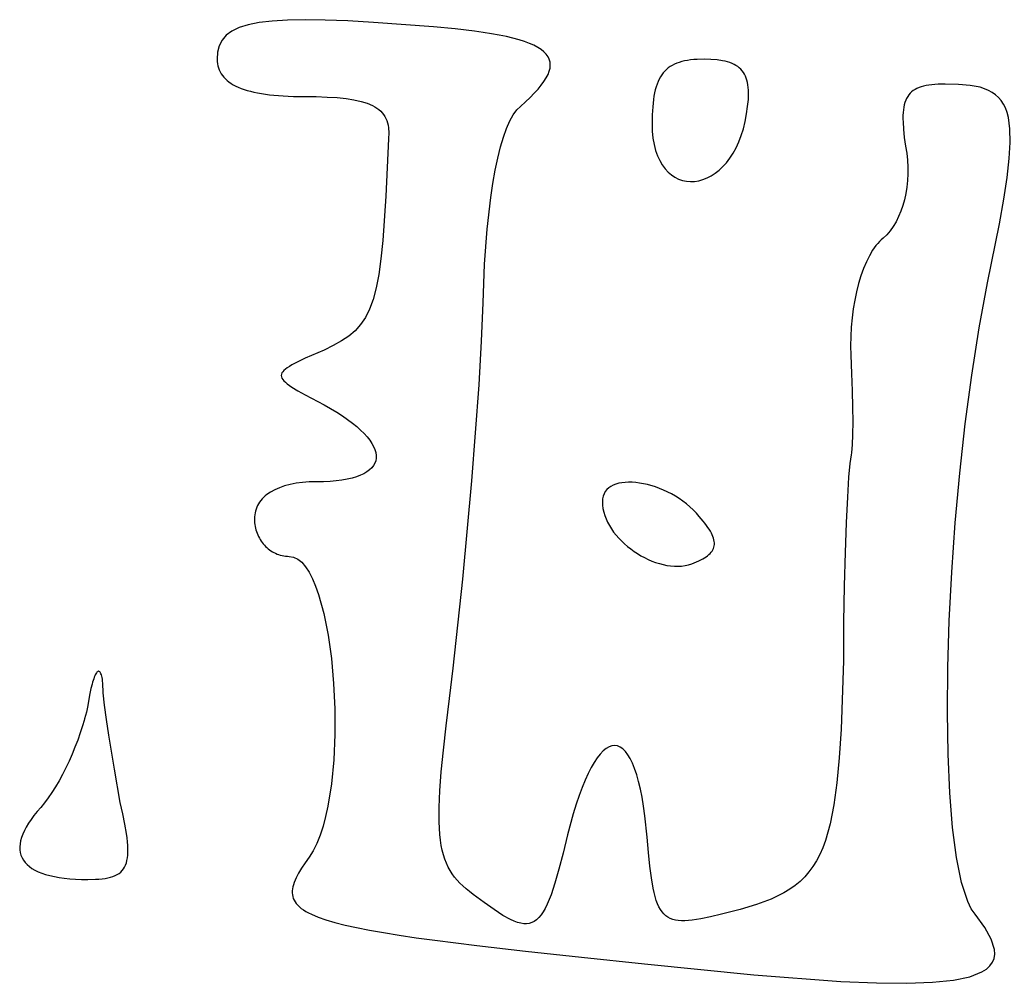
# Model space of a CAD drawing. Extents: x 0.98 to 7.44, y -5.29 to -1.05.
# Drawn here: x 6.7439 to 6.7992, y -2.1819 to -2.1281 of the extents above; entities that cross this region are included whole.
import ezdxf

# ---------------------------------------------------------------- set-up
doc = ezdxf.new("R2010")
doc.units = 0
doc.header["$MEASUREMENT"] = 0
doc.layers.add('BLACK', color=7, linetype='CONTINUOUS')

msp = doc.modelspace()

# ---------------------------------------------------------------- linework, layer by layer
at = {"layer": 'BLACK', "linetype": 'CONTINUOUS'}
for p, q in [((6.75662, -2.128347), (6.756113, -2.128506)), ((6.757234, -2.128225), (6.75662, -2.128347)), ((6.757963, -2.128139), (6.757234, -2.128225)), ((6.758817, -2.128087), (6.757963, -2.128139)), ((6.759801, -2.12807), (6.758817, -2.128087)), ((6.760925, -2.128086), (6.759801, -2.12807)), ((6.762196, -2.128135), (6.760925, -2.128086)), ((6.763623, -2.128215), (6.762196, -2.128135)), ((6.766973, -2.128468), (6.763623, -2.128215)), ((6.755706, -2.128702), (6.755391, -2.128937)), ((6.756113, -2.128506), (6.755706, -2.128702)), ((6.768185, -2.128579), (6.766973, -2.128468)), ((6.769267, -2.128705), (6.768185, -2.128579)), ((6.769761, -2.128773), (6.769267, -2.128705)), ((6.770223, -2.128846), (6.769761, -2.128773)), ((6.770654, -2.128924), (6.770223, -2.128846)), ((6.771053, -2.129006), (6.770654, -2.128924)), ((6.75516, -2.12921), (6.755005, -2.129524)), ((6.755391, -2.128937), (6.75516, -2.12921)), ((6.771422, -2.129093), (6.771053, -2.129006)), ((6.77176, -2.129185), (6.771422, -2.129093)), ((6.772067, -2.129283), (6.77176, -2.129185)), ((6.772344, -2.129386), (6.772067, -2.129283)), ((6.772591, -2.129495), (6.772344, -2.129386)), ((6.754917, -2.129878), (6.75489, -2.130274)), ((6.755005, -2.129524), (6.754917, -2.129878)), ((6.772809, -2.129609), (6.772591, -2.129495)), ((6.772996, -2.12973), (6.772809, -2.129609)), ((6.773154, -2.129857), (6.772996, -2.12973)), ((6.773283, -2.12999), (6.773154, -2.129857)), ((6.773382, -2.130131), (6.773283, -2.12999)), ((6.75489, -2.130274), (6.754895, -2.130402)), ((6.754895, -2.130402), (6.754908, -2.130526)), ((6.754908, -2.130526), (6.754931, -2.130646)), ((6.773453, -2.130278), (6.773382, -2.130131)), ((6.773495, -2.130432), (6.773453, -2.130278)), ((6.773508, -2.130594), (6.773495, -2.130432)), ((6.780451, -2.130552), (6.780328, -2.130614)), ((6.780581, -2.130496), (6.780451, -2.130552)), ((6.780719, -2.130447), (6.780581, -2.130496)), ((6.780865, -2.130405), (6.780719, -2.130447)), ((6.781018, -2.130369), (6.780865, -2.130405)), ((6.781179, -2.130339), (6.781018, -2.130369)), ((6.781349, -2.130315), (6.781179, -2.130339)), ((6.781527, -2.130296), (6.781349, -2.130315)), ((6.781713, -2.130284), (6.781527, -2.130296)), ((6.782112, -2.130274), (6.781713, -2.130284)), ((6.782487, -2.130282), (6.782112, -2.130274)), ((6.782829, -2.130308), (6.782487, -2.130282)), ((6.783139, -2.130353), (6.782829, -2.130308)), ((6.783283, -2.130383), (6.783139, -2.130353)), ((6.783419, -2.130419), (6.783283, -2.130383)), ((6.783547, -2.13046), (6.783419, -2.130419)), ((6.783667, -2.130507), (6.783547, -2.13046)), ((6.78378, -2.130559), (6.783667, -2.130507)), ((6.783885, -2.130618), (6.78378, -2.130559)), ((6.754931, -2.130646), (6.754962, -2.130762)), ((6.754962, -2.130762), (6.755003, -2.130874)), ((6.755003, -2.130874), (6.755053, -2.130982)), ((6.755053, -2.130982), (6.755112, -2.131085)), ((6.755112, -2.131085), (6.755181, -2.131185)), ((6.773281, -2.131317), (6.77338, -2.131124)), ((6.77338, -2.131124), (6.77345, -2.130939)), ((6.77345, -2.130939), (6.773493, -2.130763)), ((6.773493, -2.130763), (6.773508, -2.130594)), ((6.779821, -2.131037), (6.779739, -2.131146)), ((6.779908, -2.130937), (6.779821, -2.131037)), ((6.780003, -2.130845), (6.779908, -2.130937)), ((6.780104, -2.130761), (6.780003, -2.130845)), ((6.780213, -2.130684), (6.780104, -2.130761)), ((6.780328, -2.130614), (6.780213, -2.130684)), ((6.783982, -2.130683), (6.783885, -2.130618)), ((6.784072, -2.130754), (6.783982, -2.130683)), ((6.784155, -2.130831), (6.784072, -2.130754)), ((6.78423, -2.130916), (6.784155, -2.130831)), ((6.784298, -2.131007), (6.78423, -2.130916)), ((6.784359, -2.131106), (6.784298, -2.131007)), ((6.784412, -2.131211), (6.784359, -2.131106)), ((6.755181, -2.131185), (6.755259, -2.131281)), ((6.755259, -2.131281), (6.755346, -2.131372)), ((6.755346, -2.131372), (6.755443, -2.13146)), ((6.755443, -2.13146), (6.755549, -2.131543)), ((6.755549, -2.131543), (6.755665, -2.131622)), ((6.755665, -2.131622), (6.755791, -2.131698)), ((6.773002, -2.131728), (6.773155, -2.131518)), ((6.773155, -2.131518), (6.773281, -2.131317)), ((6.779476, -2.131664), (6.779424, -2.131816)), ((6.779532, -2.131521), (6.779476, -2.131664)), ((6.779595, -2.131387), (6.779532, -2.131521)), ((6.779664, -2.131262), (6.779595, -2.131387)), ((6.779739, -2.131146), (6.779664, -2.131262)), ((6.784459, -2.131325), (6.784412, -2.131211)), ((6.784498, -2.131446), (6.784459, -2.131325)), ((6.78453, -2.131574), (6.784498, -2.131446)), ((6.784555, -2.131711), (6.78453, -2.131574)), ((6.795006, -2.131682), (6.794834, -2.131698)), ((6.795189, -2.131671), (6.795006, -2.131682)), ((6.795584, -2.131662), (6.795189, -2.131671)), ((6.796321, -2.131679), (6.795584, -2.131662)), ((6.796968, -2.131735), (6.796321, -2.131679)), ((6.755791, -2.131698), (6.755926, -2.131769)), ((6.755926, -2.131769), (6.756071, -2.131836)), ((6.756071, -2.131836), (6.756225, -2.131899)), ((6.756225, -2.131899), (6.75639, -2.131958)), ((6.75639, -2.131958), (6.756564, -2.132013)), ((6.756564, -2.132013), (6.756748, -2.132064)), ((6.756748, -2.132064), (6.756942, -2.132111)), ((6.756942, -2.132111), (6.757147, -2.132153)), ((6.757147, -2.132153), (6.757361, -2.132192)), ((6.757361, -2.132192), (6.757585, -2.132227)), ((6.757585, -2.132227), (6.75782, -2.132257)), ((6.772381, -2.132411), (6.772615, -2.132174)), ((6.772615, -2.132174), (6.772822, -2.131947)), ((6.772822, -2.131947), (6.773002, -2.131728)), ((6.779339, -2.132149), (6.779304, -2.132329)), ((6.779379, -2.131978), (6.779339, -2.132149)), ((6.779424, -2.131816), (6.779379, -2.131978)), ((6.784573, -2.131856), (6.784555, -2.131711)), ((6.784584, -2.132009), (6.784573, -2.131856)), ((6.784589, -2.13217), (6.784584, -2.132009)), ((6.784586, -2.132341), (6.784589, -2.13217)), ((6.793623, -2.132177), (6.793549, -2.132263)), ((6.793631, -2.13217), (6.793623, -2.132177)), ((6.793705, -2.132099), (6.793631, -2.13217)), ((6.793795, -2.132029), (6.793705, -2.132099)), ((6.793893, -2.131965), (6.793795, -2.132029)), ((6.794, -2.131908), (6.793893, -2.131965)), ((6.794116, -2.131858), (6.794, -2.131908)), ((6.794241, -2.131814), (6.794116, -2.131858)), ((6.794375, -2.131777), (6.794241, -2.131814)), ((6.794518, -2.131745), (6.794375, -2.131777)), ((6.794671, -2.131719), (6.794518, -2.131745)), ((6.794834, -2.131698), (6.794671, -2.131719)), ((6.797528, -2.131843), (6.796968, -2.131735)), ((6.797777, -2.131919), (6.797528, -2.131843)), ((6.798004, -2.132012), (6.797777, -2.131919)), ((6.798211, -2.132123), (6.798004, -2.132012)), ((6.798398, -2.132253), (6.798211, -2.132123)), ((6.75782, -2.132257), (6.758065, -2.132284)), ((6.758065, -2.132284), (6.75832, -2.132306)), ((6.75832, -2.132306), (6.758585, -2.132324)), ((6.758585, -2.132324), (6.758861, -2.132339)), ((6.758861, -2.132339), (6.759147, -2.132349)), ((6.759147, -2.132349), (6.759444, -2.132355)), ((6.759444, -2.132355), (6.759751, -2.132357)), ((6.759751, -2.132357), (6.760424, -2.132364)), ((6.760424, -2.132364), (6.761036, -2.132384)), ((6.761036, -2.132384), (6.761591, -2.13242)), ((6.761591, -2.13242), (6.762091, -2.132472)), ((6.762091, -2.132472), (6.762536, -2.132541)), ((6.762536, -2.132541), (6.76293, -2.132628)), ((6.76293, -2.132628), (6.763274, -2.132734)), ((6.763274, -2.132734), (6.763571, -2.13286)), ((6.771834, -2.132912), (6.772121, -2.132657)), ((6.772121, -2.132657), (6.772381, -2.132411)), ((6.77925, -2.132721), (6.77923, -2.132932)), ((6.779274, -2.13252), (6.77925, -2.132721)), ((6.779304, -2.132329), (6.779274, -2.13252)), ((6.784538, -2.132906), (6.784577, -2.13252)), ((6.784577, -2.13252), (6.784586, -2.132341)), ((6.793332, -2.132688), (6.793296, -2.132815)), ((6.793375, -2.132569), (6.793332, -2.132688)), ((6.793426, -2.132459), (6.793375, -2.132569)), ((6.793484, -2.132357), (6.793426, -2.132459)), ((6.793549, -2.132263), (6.793484, -2.132357)), ((6.798565, -2.132405), (6.798398, -2.132253)), ((6.798712, -2.132578), (6.798565, -2.132405)), ((6.79884, -2.132775), (6.798712, -2.132578)), ((6.798948, -2.132997), (6.79884, -2.132775)), ((6.763571, -2.13286), (6.763702, -2.132931)), ((6.763702, -2.132931), (6.763822, -2.133008)), ((6.763822, -2.133008), (6.763931, -2.13309)), ((6.763931, -2.13309), (6.764029, -2.133177)), ((6.764029, -2.133177), (6.764117, -2.133271)), ((6.764117, -2.133271), (6.764195, -2.13337)), ((6.771432, -2.133378), (6.771629, -2.133107)), ((6.771629, -2.133107), (6.771834, -2.132912)), ((6.77923, -2.132932), (6.779204, -2.133386)), ((6.784397, -2.133759), (6.784473, -2.133329)), ((6.784473, -2.133329), (6.784538, -2.132906)), ((6.79323, -2.133254), (6.793221, -2.13342)), ((6.793245, -2.133098), (6.79323, -2.133254)), ((6.793267, -2.132952), (6.793245, -2.133098)), ((6.793296, -2.132815), (6.793267, -2.132952)), ((6.799038, -2.133245), (6.798948, -2.132997)), ((6.799109, -2.13352), (6.799038, -2.133245)), ((6.764195, -2.13337), (6.764263, -2.133476)), ((6.764263, -2.133476), (6.764321, -2.133587)), ((6.764321, -2.133587), (6.764371, -2.133705)), ((6.764371, -2.133705), (6.76441, -2.13383)), ((6.76441, -2.13383), (6.764442, -2.133961)), ((6.77106, -2.134139), (6.771241, -2.133723)), ((6.771241, -2.133723), (6.771432, -2.133378)), ((6.779204, -2.133386), (6.779196, -2.133885)), ((6.779196, -2.133885), (6.779209, -2.1343)), ((6.7843, -2.134164), (6.784397, -2.133759)), ((6.793221, -2.13342), (6.793219, -2.133596)), ((6.793219, -2.133596), (6.793222, -2.133783)), ((6.793222, -2.133783), (6.793247, -2.134188)), ((6.799196, -2.134159), (6.799109, -2.13352)), ((6.764442, -2.133961), (6.764464, -2.134098)), ((6.764464, -2.134098), (6.764484, -2.134394)), ((6.764484, -2.134394), (6.764473, -2.134718)), ((6.770887, -2.134624), (6.77106, -2.134139)), ((6.779209, -2.1343), (6.779247, -2.134686)), ((6.784182, -2.134543), (6.7843, -2.134164)), ((6.793247, -2.134188), (6.793294, -2.134638)), ((6.799213, -2.134924), (6.799196, -2.134159)), ((6.764473, -2.134718), (6.764318, -2.13792)), ((6.770724, -2.135176), (6.770887, -2.134624)), ((6.779247, -2.134686), (6.779309, -2.135042)), ((6.783895, -2.135225), (6.784047, -2.134897)), ((6.784047, -2.134897), (6.784182, -2.134543)), ((6.793294, -2.134638), (6.793362, -2.135135)), ((6.79916, -2.135827), (6.799213, -2.134924)), ((6.770571, -2.135792), (6.770724, -2.135176)), ((6.779309, -2.135042), (6.779394, -2.13537)), ((6.779394, -2.13537), (6.779499, -2.13567)), ((6.783548, -2.135803), (6.783728, -2.135527)), ((6.783728, -2.135527), (6.783895, -2.135225)), ((6.793362, -2.135135), (6.793429, -2.135525)), ((6.793429, -2.135525), (6.793474, -2.135914)), ((6.770428, -2.136471), (6.770571, -2.135792)), ((6.779499, -2.13567), (6.779623, -2.13594)), ((6.779623, -2.13594), (6.779765, -2.136182)), ((6.783153, -2.136276), (6.783356, -2.136053)), ((6.783356, -2.136053), (6.783548, -2.135803)), ((6.793474, -2.135914), (6.793497, -2.136299)), ((6.799041, -2.136877), (6.79916, -2.135827)), ((6.770297, -2.137211), (6.770428, -2.136471)), ((6.779765, -2.136182), (6.779923, -2.136396)), ((6.779923, -2.136396), (6.780095, -2.136581)), ((6.780095, -2.136581), (6.78028, -2.136738)), ((6.782498, -2.136789), (6.782723, -2.136644)), ((6.782723, -2.136644), (6.782942, -2.136474)), ((6.782942, -2.136474), (6.783153, -2.136276)), ((6.793497, -2.136299), (6.793499, -2.13668)), ((6.770178, -2.138008), (6.770297, -2.137211)), ((6.78028, -2.136738), (6.780476, -2.136867)), ((6.780476, -2.136867), (6.780682, -2.136968)), ((6.780682, -2.136968), (6.780897, -2.137042)), ((6.780897, -2.137042), (6.781118, -2.137087)), ((6.781118, -2.137087), (6.781344, -2.137106)), ((6.781344, -2.137106), (6.781574, -2.137096)), ((6.781574, -2.137096), (6.781806, -2.13706)), ((6.781806, -2.13706), (6.782038, -2.136997)), ((6.782038, -2.136997), (6.78227, -2.136906)), ((6.78227, -2.136906), (6.782498, -2.136789)), ((6.793481, -2.137054), (6.793443, -2.13742)), ((6.793499, -2.13668), (6.793481, -2.137054)), ((6.798858, -2.138086), (6.799041, -2.136877)), ((6.793386, -2.137776), (6.79331, -2.138121)), ((6.793443, -2.13742), (6.793386, -2.137776)), ((6.764318, -2.13792), (6.764143, -2.14041)), ((6.769979, -2.139768), (6.770178, -2.138008)), ((6.79331, -2.138121), (6.793217, -2.138453)), ((6.798613, -2.139465), (6.798858, -2.138086)), ((6.793106, -2.13877), (6.792978, -2.13907)), ((6.793217, -2.138453), (6.793106, -2.13877)), ((6.792835, -2.139353), (6.792676, -2.139617)), ((6.792978, -2.13907), (6.792835, -2.139353)), ((6.769835, -2.141733), (6.769979, -2.139768)), ((6.792502, -2.139859), (6.792314, -2.140079)), ((6.792676, -2.139617), (6.792502, -2.139859)), ((6.797946, -2.142774), (6.798613, -2.139465)), ((6.764143, -2.14041), (6.764039, -2.141423)), ((6.791907, -2.140454), (6.791808, -2.140561)), ((6.792009, -2.140358), (6.791907, -2.140454)), ((6.792112, -2.140274), (6.792009, -2.140358)), ((6.792314, -2.140079), (6.792112, -2.140274)), ((6.791521, -2.140947), (6.791342, -2.141254)), ((6.791614, -2.140808), (6.791521, -2.140947)), ((6.79171, -2.140679), (6.791614, -2.140808)), ((6.791808, -2.140561), (6.79171, -2.140679)), ((6.764039, -2.141423), (6.763917, -2.142299)), ((6.791173, -2.141597), (6.791016, -2.141973)), ((6.791342, -2.141254), (6.791173, -2.141597)), ((6.769751, -2.143885), (6.769835, -2.141733)), ((6.791016, -2.141973), (6.790872, -2.142378)), ((6.763917, -2.142299), (6.763774, -2.143051)), ((6.790872, -2.142378), (6.790741, -2.142808)), ((6.763774, -2.143051), (6.763605, -2.143694)), ((6.790624, -2.143262), (6.790524, -2.143735)), ((6.790741, -2.142808), (6.790624, -2.143262)), ((6.797477, -2.145291), (6.797946, -2.142774)), ((6.763605, -2.143694), (6.763408, -2.14424)), ((6.790524, -2.143735), (6.79044, -2.144224)), ((6.763408, -2.14424), (6.763177, -2.144705)), ((6.769668, -2.146032), (6.769751, -2.143885)), ((6.79044, -2.144224), (6.790374, -2.144727)), ((6.763177, -2.144705), (6.762908, -2.1451)), ((6.790374, -2.144727), (6.790327, -2.145239)), ((6.762598, -2.145441), (6.762243, -2.14574)), ((6.762908, -2.1451), (6.762598, -2.145441)), ((6.790327, -2.145239), (6.790299, -2.145758)), ((6.797061, -2.147924), (6.797477, -2.145291)), ((6.761838, -2.146011), (6.761379, -2.146267)), ((6.762243, -2.14574), (6.761838, -2.146011)), ((6.76953, -2.148461), (6.769668, -2.146032)), ((6.790299, -2.145758), (6.790292, -2.146279)), ((6.760862, -2.146524), (6.759814, -2.146985)), ((6.761379, -2.146267), (6.760862, -2.146524)), ((6.790292, -2.146279), (6.790307, -2.146801)), ((6.759402, -2.147178), (6.759065, -2.147353)), ((6.759814, -2.146985), (6.759402, -2.147178)), ((6.790307, -2.146801), (6.790352, -2.147826)), ((6.758551, -2.147733), (6.758504, -2.147805)), ((6.758616, -2.147661), (6.758551, -2.147733)), ((6.7587, -2.147588), (6.758616, -2.147661)), ((6.758803, -2.147512), (6.7587, -2.147588)), ((6.758925, -2.147434), (6.758803, -2.147512)), ((6.759065, -2.147353), (6.758925, -2.147434)), ((6.758476, -2.147876), (6.758466, -2.147947)), ((6.758466, -2.147947), (6.758476, -2.148019)), ((6.758504, -2.147805), (6.758476, -2.147876)), ((6.758476, -2.148019), (6.758504, -2.148093)), ((6.758504, -2.148093), (6.758551, -2.148168)), ((6.758551, -2.148168), (6.758616, -2.148246)), ((6.758616, -2.148246), (6.7587, -2.148327)), ((6.790352, -2.147826), (6.790385, -2.148804)), ((6.796699, -2.150639), (6.797061, -2.147924)), ((6.7587, -2.148327), (6.758803, -2.148412)), ((6.758803, -2.148412), (6.758925, -2.1485)), ((6.758925, -2.1485), (6.759065, -2.148594)), ((6.759065, -2.148594), (6.759402, -2.148797)), ((6.759402, -2.148797), (6.759814, -2.149026)), ((6.769126, -2.153833), (6.76953, -2.148461)), ((6.790385, -2.148804), (6.790404, -2.149714)), ((6.759814, -2.149026), (6.760862, -2.149579)), ((6.760862, -2.149579), (6.761228, -2.149787)), ((6.761228, -2.149787), (6.761569, -2.149994)), ((6.790404, -2.149714), (6.790411, -2.150534)), ((6.761569, -2.149994), (6.761885, -2.150199)), ((6.761885, -2.150199), (6.762177, -2.150402)), ((6.762177, -2.150402), (6.762445, -2.150603)), ((6.762445, -2.150603), (6.762688, -2.150802)), ((6.762688, -2.150802), (6.762907, -2.150997)), ((6.762907, -2.150997), (6.763102, -2.151189)), ((6.790411, -2.150534), (6.790404, -2.151243)), ((6.796392, -2.153403), (6.796699, -2.150639)), ((6.763102, -2.151189), (6.763272, -2.151378)), ((6.763272, -2.151378), (6.763418, -2.151562)), ((6.763418, -2.151562), (6.763539, -2.151743)), ((6.790404, -2.151243), (6.790385, -2.151821)), ((6.763539, -2.151743), (6.763636, -2.151918)), ((6.763636, -2.151918), (6.763708, -2.152088)), ((6.763708, -2.152088), (6.763756, -2.152253)), ((6.790385, -2.151821), (6.790352, -2.152245)), ((6.763754, -2.152712), (6.763704, -2.152851)), ((6.763779, -2.152565), (6.763754, -2.152712)), ((6.763756, -2.152253), (6.76378, -2.152412)), ((6.76378, -2.152412), (6.763779, -2.152565)), ((6.790279, -2.152628), (6.790249, -2.152866)), ((6.790307, -2.152496), (6.790279, -2.152628)), ((6.790331, -2.152394), (6.790307, -2.152496)), ((6.790352, -2.152245), (6.790331, -2.152394)), ((6.763409, -2.153225), (6.763261, -2.153334)), ((6.763531, -2.153108), (6.763409, -2.153225)), ((6.76363, -2.152984), (6.763531, -2.153108)), ((6.763704, -2.152851), (6.76363, -2.152984)), ((6.790249, -2.152866), (6.790183, -2.153631)), ((6.761547, -2.153831), (6.761204, -2.153861)), ((6.761865, -2.153791), (6.761547, -2.153831)), ((6.762159, -2.15374), (6.761865, -2.153791)), ((6.762428, -2.153678), (6.762159, -2.15374)), ((6.762673, -2.153606), (6.762428, -2.153678)), ((6.762894, -2.153524), (6.762673, -2.153606)), ((6.76309, -2.153434), (6.762894, -2.153524)), ((6.763261, -2.153334), (6.76309, -2.153434)), ((6.768618, -2.159334), (6.769126, -2.153833)), ((6.790183, -2.153631), (6.790114, -2.154744)), ((6.79614, -2.156181), (6.796392, -2.153403)), ((6.75811, -2.154328), (6.757876, -2.154458)), ((6.75837, -2.154214), (6.75811, -2.154328)), ((6.758656, -2.154116), (6.75837, -2.154214)), ((6.758966, -2.154034), (6.758656, -2.154116)), ((6.7593, -2.15397), (6.758966, -2.154034)), ((6.759658, -2.153923), (6.7593, -2.15397)), ((6.76004, -2.153894), (6.759658, -2.153923)), ((6.760446, -2.153885), (6.76004, -2.153894)), ((6.760837, -2.153879), (6.760446, -2.153885)), ((6.761204, -2.153861), (6.760837, -2.153879)), ((6.77667, -2.154319), (6.776582, -2.154428)), ((6.776775, -2.154224), (6.77667, -2.154319)), ((6.776895, -2.154141), (6.776775, -2.154224)), ((6.77703, -2.154071), (6.776895, -2.154141)), ((6.777178, -2.154014), (6.77703, -2.154071)), ((6.777338, -2.153969), (6.777178, -2.154014)), ((6.77751, -2.153937), (6.777338, -2.153969)), ((6.777692, -2.153917), (6.77751, -2.153937)), ((6.777883, -2.153908), (6.777692, -2.153917)), ((6.778083, -2.153912), (6.777883, -2.153908)), ((6.778289, -2.153927), (6.778083, -2.153912)), ((6.778501, -2.153954), (6.778289, -2.153927)), ((6.778939, -2.154042), (6.778501, -2.153954)), ((6.779388, -2.154174), (6.778939, -2.154042)), ((6.77984, -2.154349), (6.779388, -2.154174)), ((6.780285, -2.154566), (6.77984, -2.154349)), ((6.757331, -2.154931), (6.757264, -2.155021)), ((6.757405, -2.154844), (6.757331, -2.154931)), ((6.757486, -2.154759), (6.757405, -2.154844)), ((6.757574, -2.154679), (6.757486, -2.154759)), ((6.757668, -2.154601), (6.757574, -2.154679)), ((6.757876, -2.154458), (6.757668, -2.154601)), ((6.776429, -2.154833), (6.776418, -2.154996)), ((6.77646, -2.154685), (6.776429, -2.154833)), ((6.776512, -2.15455), (6.77646, -2.154685)), ((6.776582, -2.154428), (6.776512, -2.15455)), ((6.780503, -2.15469), (6.780285, -2.154566)), ((6.780716, -2.154824), (6.780503, -2.15469)), ((6.780923, -2.154968), (6.780716, -2.154824)), ((6.790114, -2.154744), (6.790046, -2.156159)), ((6.757064, -2.155414), (6.757031, -2.15552)), ((6.757103, -2.155312), (6.757064, -2.155414)), ((6.75715, -2.155212), (6.757103, -2.155312)), ((6.757203, -2.155115), (6.75715, -2.155212)), ((6.757264, -2.155021), (6.757203, -2.155115)), ((6.776418, -2.154996), (6.776427, -2.155191)), ((6.776427, -2.155191), (6.776453, -2.155386)), ((6.776453, -2.155386), (6.776495, -2.155579)), ((6.781123, -2.155121), (6.780923, -2.154968)), ((6.781316, -2.155284), (6.781123, -2.155121)), ((6.781499, -2.155457), (6.781316, -2.155284)), ((6.781672, -2.155638), (6.781499, -2.155457)), ((6.756977, -2.155852), (6.756973, -2.155968)), ((6.756973, -2.155968), (6.756976, -2.156072)), ((6.756988, -2.155739), (6.756977, -2.155852)), ((6.757006, -2.155628), (6.756988, -2.155739)), ((6.757031, -2.15552), (6.757006, -2.155628)), ((6.776495, -2.155579), (6.776553, -2.155772)), ((6.776553, -2.155772), (6.776626, -2.155962)), ((6.776626, -2.155962), (6.776713, -2.156149)), ((6.781834, -2.155829), (6.781672, -2.155638)), ((6.781948, -2.155957), (6.781834, -2.155829)), ((6.782053, -2.156082), (6.781948, -2.155957)), ((6.756976, -2.156072), (6.756983, -2.156174)), ((6.756983, -2.156174), (6.756995, -2.156276)), ((6.756995, -2.156276), (6.757011, -2.156377)), ((6.757011, -2.156377), (6.757032, -2.156475)), ((6.757032, -2.156475), (6.757058, -2.156573)), ((6.757058, -2.156573), (6.757087, -2.156669)), ((6.776713, -2.156149), (6.776813, -2.156334)), ((6.776813, -2.156334), (6.776926, -2.156515)), ((6.776926, -2.156515), (6.77705, -2.156692)), ((6.782149, -2.156202), (6.782053, -2.156082)), ((6.782238, -2.156319), (6.782149, -2.156202)), ((6.782319, -2.156431), (6.782238, -2.156319)), ((6.782391, -2.156541), (6.782319, -2.156431)), ((6.782455, -2.156647), (6.782391, -2.156541)), ((6.790046, -2.156159), (6.790004, -2.1573)), ((6.795944, -2.158941), (6.79614, -2.156181)), ((6.757087, -2.156669), (6.757121, -2.156762)), ((6.757121, -2.156762), (6.757159, -2.156854)), ((6.757159, -2.156854), (6.757201, -2.156944)), ((6.757201, -2.156944), (6.757246, -2.157031)), ((6.757246, -2.157031), (6.757296, -2.157115)), ((6.757296, -2.157115), (6.757349, -2.157198)), ((6.77705, -2.156692), (6.777186, -2.156864)), ((6.777186, -2.156864), (6.777332, -2.157031)), ((6.777332, -2.157031), (6.777487, -2.157193)), ((6.782512, -2.156749), (6.782455, -2.156647)), ((6.78256, -2.156849), (6.782512, -2.156749)), ((6.782599, -2.156945), (6.78256, -2.156849)), ((6.782631, -2.157038), (6.782599, -2.156945)), ((6.782655, -2.157128), (6.782631, -2.157038)), ((6.78267, -2.157215), (6.782655, -2.157128)), ((6.757349, -2.157198), (6.757405, -2.157277)), ((6.757405, -2.157277), (6.757465, -2.157353)), ((6.757465, -2.157353), (6.757529, -2.157426)), ((6.757529, -2.157426), (6.757596, -2.157496)), ((6.757596, -2.157496), (6.757665, -2.157563)), ((6.757665, -2.157563), (6.757738, -2.157626)), ((6.757738, -2.157626), (6.757814, -2.157685)), ((6.757814, -2.157685), (6.757893, -2.157741)), ((6.777487, -2.157193), (6.777651, -2.157349)), ((6.777651, -2.157349), (6.777823, -2.157498)), ((6.777823, -2.157498), (6.778003, -2.157639)), ((6.778003, -2.157639), (6.778189, -2.157774)), ((6.782551, -2.157755), (6.782592, -2.157685)), ((6.782592, -2.157685), (6.782625, -2.157613)), ((6.782625, -2.157613), (6.782651, -2.157538)), ((6.782651, -2.157538), (6.782668, -2.157461)), ((6.782668, -2.157461), (6.782677, -2.157382)), ((6.782678, -2.1573), (6.78267, -2.157215)), ((6.782677, -2.157382), (6.782678, -2.1573)), ((6.790004, -2.1573), (6.789985, -2.157828)), ((6.757893, -2.157741), (6.757974, -2.157792)), ((6.757974, -2.157792), (6.758059, -2.157839)), ((6.758059, -2.157839), (6.758145, -2.157882)), ((6.758145, -2.157882), (6.758234, -2.157921)), ((6.758234, -2.157921), (6.758326, -2.157954)), ((6.758326, -2.157954), (6.758419, -2.157983)), ((6.758419, -2.157983), (6.758515, -2.158007)), ((6.758515, -2.158007), (6.758613, -2.158026)), ((6.758613, -2.158026), (6.758713, -2.15804)), ((6.758713, -2.15804), (6.758814, -2.158049)), ((6.758814, -2.158049), (6.758918, -2.158051)), ((6.758918, -2.158051), (6.75916, -2.15809)), ((6.75916, -2.15809), (6.759393, -2.158202)), ((6.759393, -2.158202), (6.759615, -2.158384)), ((6.778189, -2.157774), (6.77838, -2.1579)), ((6.77838, -2.1579), (6.778577, -2.158017)), ((6.778577, -2.158017), (6.778777, -2.158125)), ((6.778777, -2.158125), (6.778981, -2.158224)), ((6.778981, -2.158224), (6.779188, -2.158312)), ((6.781811, -2.158308), (6.781926, -2.158252)), ((6.781926, -2.158252), (6.782032, -2.158195)), ((6.782032, -2.158195), (6.782131, -2.158137)), ((6.782131, -2.158137), (6.782221, -2.158078)), ((6.782221, -2.158078), (6.782303, -2.158017)), ((6.782303, -2.158017), (6.782377, -2.157954)), ((6.782377, -2.157954), (6.782443, -2.15789)), ((6.782443, -2.15789), (6.782501, -2.157823)), ((6.782501, -2.157823), (6.782551, -2.157755)), ((6.789985, -2.157828), (6.789936, -2.159703)), ((6.759615, -2.158384), (6.759826, -2.158631)), ((6.759826, -2.158631), (6.760026, -2.158939)), ((6.779188, -2.158312), (6.779396, -2.15839)), ((6.779396, -2.15839), (6.779606, -2.158457)), ((6.779606, -2.158457), (6.779816, -2.158511)), ((6.779816, -2.158511), (6.780026, -2.158554)), ((6.780026, -2.158554), (6.780234, -2.158584)), ((6.780234, -2.158584), (6.780441, -2.158601)), ((6.780441, -2.158601), (6.780645, -2.158604)), ((6.780645, -2.158604), (6.780845, -2.158592)), ((6.780845, -2.158592), (6.781041, -2.158566)), ((6.781041, -2.158566), (6.781232, -2.158525)), ((6.781232, -2.158525), (6.781418, -2.158468)), ((6.781418, -2.158468), (6.781557, -2.158415)), ((6.781557, -2.158415), (6.781688, -2.158362)), ((6.781688, -2.158362), (6.781811, -2.158308)), ((6.760026, -2.158939), (6.760214, -2.159305)), ((6.760214, -2.159305), (6.760391, -2.159723)), ((6.768084, -2.164301), (6.768618, -2.159334)), ((6.795805, -2.161647), (6.795944, -2.158941)), ((6.760391, -2.159723), (6.760556, -2.160189)), ((6.789936, -2.159703), (6.789902, -2.161738)), ((6.760556, -2.160189), (6.760848, -2.16125)), ((6.760848, -2.16125), (6.761088, -2.162453)), ((6.789902, -2.161738), (6.78989, -2.163885)), ((6.795723, -2.164267), (6.795805, -2.161647)), ((6.761088, -2.162453), (6.761273, -2.163765)), ((6.761273, -2.163765), (6.7614, -2.165152)), ((6.767867, -2.166004), (6.768084, -2.164301)), ((6.78989, -2.163885), (6.789757, -2.167706)), ((6.795701, -2.166766), (6.795723, -2.164267)), ((6.747987, -2.164889), (6.747956, -2.164981)), ((6.748017, -2.164805), (6.747987, -2.164889)), ((6.748047, -2.16473), (6.748017, -2.164805)), ((6.748077, -2.164665), (6.748047, -2.16473)), ((6.748107, -2.164609), (6.748077, -2.164665)), ((6.748137, -2.164562), (6.748107, -2.164609)), ((6.748166, -2.164524), (6.748137, -2.164562)), ((6.748194, -2.164496), (6.748166, -2.164524)), ((6.748222, -2.164477), (6.748194, -2.164496)), ((6.74825, -2.164468), (6.748222, -2.164477)), ((6.748276, -2.164469), (6.74825, -2.164468)), ((6.748302, -2.164479), (6.748276, -2.164469)), ((6.748327, -2.164499), (6.748302, -2.164479)), ((6.748351, -2.164529), (6.748327, -2.164499)), ((6.748374, -2.164569), (6.748351, -2.164529)), ((6.748396, -2.164619), (6.748374, -2.164569)), ((6.748417, -2.164679), (6.748396, -2.164619)), ((6.748437, -2.16475), (6.748417, -2.164679)), ((6.748455, -2.16483), (6.748437, -2.16475)), ((6.748472, -2.164921), (6.748455, -2.16483)), ((6.747836, -2.16544), (6.747778, -2.165721)), ((6.747896, -2.165193), (6.747836, -2.16544)), ((6.747926, -2.165083), (6.747896, -2.165193)), ((6.747956, -2.164981), (6.747926, -2.165083)), ((6.748487, -2.165023), (6.748472, -2.164921)), ((6.748501, -2.165135), (6.748487, -2.165023)), ((6.748526, -2.165683), (6.748501, -2.165135)), ((6.7614, -2.165152), (6.761468, -2.166579)), ((6.747778, -2.165721), (6.747721, -2.166036)), ((6.748594, -2.166372), (6.748526, -2.165683)), ((6.767682, -2.167528), (6.767867, -2.166004)), ((6.747668, -2.166385), (6.747582, -2.166755)), ((6.747721, -2.166036), (6.747668, -2.166385)), ((6.748699, -2.167171), (6.748594, -2.166372)), ((6.747582, -2.166755), (6.74748, -2.167136)), ((6.761468, -2.166579), (6.761472, -2.168014)), ((6.795737, -2.169111), (6.795701, -2.166766)), ((6.747365, -2.167525), (6.747236, -2.167919)), ((6.747456, -2.167218), (6.747365, -2.167525)), ((6.74748, -2.167136), (6.747456, -2.167218)), ((6.748831, -2.168051), (6.748699, -2.167171)), ((6.767532, -2.168884), (6.767682, -2.167528)), ((6.747236, -2.167919), (6.747095, -2.168315)), ((6.749146, -2.169939), (6.748831, -2.168051)), ((6.761472, -2.168014), (6.761411, -2.169421)), ((6.789757, -2.167706), (6.789659, -2.169302)), ((6.746943, -2.168711), (6.74678, -2.169105)), ((6.747095, -2.168315), (6.746943, -2.168711)), ((6.776794, -2.168697), (6.776631, -2.168792)), ((6.776954, -2.168641), (6.776794, -2.168697)), ((6.777112, -2.168624), (6.776954, -2.168641)), ((6.777267, -2.168647), (6.777112, -2.168624)), ((6.777418, -2.16871), (6.777267, -2.168647)), ((6.777564, -2.168812), (6.777418, -2.16871)), ((6.74678, -2.169105), (6.746609, -2.169492)), ((6.767418, -2.170085), (6.767532, -2.168884)), ((6.776131, -2.169314), (6.775962, -2.169567)), ((6.776299, -2.169101), (6.776131, -2.169314)), ((6.776466, -2.168927), (6.776299, -2.169101)), ((6.776631, -2.168792), (6.776466, -2.168927)), ((6.777707, -2.168953), (6.777564, -2.168812)), ((6.777844, -2.169134), (6.777707, -2.168953)), ((6.777976, -2.169355), (6.777844, -2.169134)), ((6.789659, -2.169302), (6.78953, -2.170708)), ((6.795834, -2.171268), (6.795737, -2.169111)), ((6.746429, -2.169872), (6.746242, -2.170241)), ((6.746609, -2.169492), (6.746429, -2.169872)), ((6.761411, -2.169421), (6.761281, -2.170766)), ((6.775793, -2.169859), (6.775624, -2.17019)), ((6.775962, -2.169567), (6.775793, -2.169859)), ((6.778103, -2.169616), (6.777976, -2.169355)), ((6.778223, -2.169915), (6.778103, -2.169616)), ((6.746242, -2.170241), (6.746049, -2.170596)), ((6.749473, -2.171801), (6.749146, -2.169939)), ((6.767375, -2.170631), (6.767418, -2.170085)), ((6.775624, -2.17019), (6.775455, -2.170561)), ((6.778337, -2.170255), (6.778223, -2.169915)), ((6.778444, -2.170634), (6.778337, -2.170255)), ((6.745851, -2.170935), (6.745649, -2.171256)), ((6.746049, -2.170596), (6.745851, -2.170935)), ((6.761281, -2.170766), (6.761081, -2.172017)), ((6.767341, -2.171144), (6.767375, -2.170631)), ((6.775287, -2.170971), (6.77512, -2.17142)), ((6.775455, -2.170561), (6.775287, -2.170971)), ((6.778544, -2.171054), (6.778444, -2.170634)), ((6.78953, -2.170708), (6.789363, -2.171937)), ((6.745649, -2.171256), (6.745444, -2.171555)), ((6.767316, -2.171623), (6.767341, -2.171144)), ((6.77512, -2.17142), (6.774955, -2.171908)), ((6.778636, -2.171512), (6.778544, -2.171054)), ((6.778719, -2.172011), (6.778636, -2.171512)), ((6.795992, -2.173203), (6.795834, -2.171268)), ((6.745029, -2.172079), (6.74483, -2.172311)), ((6.745237, -2.17183), (6.745029, -2.172079)), ((6.745444, -2.171555), (6.745237, -2.17183)), ((6.749616, -2.172445), (6.749473, -2.171801)), ((6.761081, -2.172017), (6.760953, -2.172596)), ((6.767295, -2.172492), (6.767301, -2.172072)), ((6.767301, -2.172072), (6.767316, -2.171623)), ((6.774955, -2.171908), (6.774792, -2.172435)), ((6.778795, -2.172549), (6.778719, -2.172011)), ((6.789363, -2.171937), (6.789153, -2.173006)), ((6.74465, -2.172536), (6.744488, -2.172756)), ((6.74483, -2.172311), (6.74465, -2.172536)), ((6.749732, -2.173023), (6.749616, -2.172445)), ((6.760953, -2.172596), (6.760807, -2.173138)), ((6.7673, -2.172884), (6.767295, -2.172492)), ((6.774792, -2.172435), (6.774473, -2.173607)), ((6.778918, -2.173746), (6.778795, -2.172549)), ((6.74422, -2.173178), (6.744114, -2.173379)), ((6.744345, -2.17297), (6.74422, -2.173178)), ((6.744488, -2.172756), (6.744345, -2.17297)), ((6.749819, -2.17354), (6.749732, -2.173023)), ((6.760807, -2.173138), (6.760642, -2.173639)), ((6.767314, -2.173249), (6.7673, -2.172884)), ((6.789153, -2.173006), (6.788891, -2.173928)), ((6.796212, -2.174883), (6.795992, -2.173203)), ((6.744026, -2.173574), (6.743957, -2.173763)), ((6.744114, -2.173379), (6.744026, -2.173574)), ((6.749851, -2.173776), (6.749819, -2.17354)), ((6.760642, -2.173639), (6.760457, -2.174096)), ((6.767338, -2.17359), (6.767314, -2.173249)), ((6.767372, -2.173907), (6.767338, -2.17359)), ((6.774473, -2.173607), (6.774223, -2.174635)), ((6.778995, -2.174604), (6.778918, -2.173746)), ((6.743873, -2.174121), (6.743858, -2.17429)), ((6.743858, -2.17429), (6.743862, -2.174452)), ((6.743906, -2.173945), (6.743873, -2.174121)), ((6.743957, -2.173763), (6.743906, -2.173945)), ((6.749875, -2.173998), (6.749851, -2.173776)), ((6.749891, -2.174206), (6.749875, -2.173998)), ((6.749899, -2.1744), (6.749891, -2.174206)), ((6.760457, -2.174096), (6.760305, -2.1744)), ((6.767417, -2.174203), (6.767372, -2.173907)), ((6.767472, -2.174479), (6.767417, -2.174203)), ((6.788891, -2.173928), (6.788738, -2.174338)), ((6.743862, -2.174452), (6.743884, -2.174607)), ((6.743884, -2.174607), (6.743923, -2.174756)), ((6.743923, -2.174756), (6.743981, -2.174897)), ((6.749874, -2.174907), (6.749891, -2.174751)), ((6.749891, -2.174751), (6.749899, -2.174582)), ((6.749899, -2.174582), (6.749899, -2.1744)), ((6.760029, -2.174857), (6.759806, -2.175174)), ((6.760253, -2.174503), (6.760029, -2.174857)), ((6.760305, -2.1744), (6.760253, -2.174503)), ((6.767538, -2.174736), (6.767472, -2.174479)), ((6.767614, -2.174976), (6.767538, -2.174736)), ((6.774223, -2.174635), (6.77399, -2.175533)), ((6.779074, -2.175361), (6.778995, -2.174604)), ((6.788571, -2.174718), (6.788386, -2.175068)), ((6.788738, -2.174338), (6.788571, -2.174718)), ((6.743981, -2.174897), (6.744057, -2.175031)), ((6.744057, -2.175031), (6.74415, -2.175157)), ((6.74415, -2.175157), (6.744262, -2.175276)), ((6.744262, -2.175276), (6.744391, -2.175388)), ((6.744391, -2.175388), (6.744538, -2.175492)), ((6.749652, -2.175522), (6.749715, -2.17542)), ((6.749715, -2.17542), (6.749768, -2.175308)), ((6.749768, -2.175308), (6.749813, -2.175186)), ((6.749813, -2.175186), (6.749848, -2.175052)), ((6.749848, -2.175052), (6.749874, -2.174907)), ((6.759806, -2.175174), (6.759608, -2.175473)), ((6.767701, -2.175201), (6.767614, -2.174976)), ((6.767799, -2.175411), (6.767701, -2.175201)), ((6.767909, -2.17561), (6.767799, -2.175411)), ((6.779159, -2.17602), (6.779074, -2.175361)), ((6.788185, -2.175391), (6.787966, -2.175688)), ((6.788386, -2.175068), (6.788185, -2.175391)), ((6.796495, -2.176273), (6.796212, -2.174883)), ((6.744538, -2.175492), (6.744703, -2.175588)), ((6.744703, -2.175588), (6.744885, -2.175676)), ((6.744885, -2.175676), (6.745085, -2.175757)), ((6.745085, -2.175757), (6.745302, -2.175829)), ((6.745302, -2.175829), (6.745537, -2.175893)), ((6.745537, -2.175893), (6.74579, -2.175949)), ((6.74579, -2.175949), (6.74606, -2.175997)), ((6.748928, -2.175984), (6.749063, -2.175942)), ((6.749063, -2.175942), (6.749187, -2.175893)), ((6.749187, -2.175893), (6.749301, -2.175836)), ((6.749301, -2.175836), (6.749404, -2.17577)), ((6.749404, -2.17577), (6.749496, -2.175697)), ((6.749496, -2.175697), (6.749579, -2.175614)), ((6.749579, -2.175614), (6.749652, -2.175522)), ((6.759437, -2.175757), (6.759296, -2.176025)), ((6.759608, -2.175473), (6.759437, -2.175757)), ((6.768029, -2.175798), (6.767909, -2.17561)), ((6.768161, -2.175976), (6.768029, -2.175798)), ((6.768304, -2.176147), (6.768161, -2.175976)), ((6.77399, -2.175533), (6.773768, -2.176307)), ((6.787728, -2.175961), (6.78747, -2.176213)), ((6.787966, -2.175688), (6.787728, -2.175961)), ((6.74606, -2.175997), (6.746347, -2.176036)), ((6.746347, -2.176036), (6.746651, -2.176067)), ((6.746651, -2.176067), (6.746973, -2.176089)), ((6.746973, -2.176089), (6.747312, -2.176102)), ((6.747312, -2.176102), (6.747668, -2.176107)), ((6.747668, -2.176107), (6.748086, -2.176098)), ((6.748086, -2.176098), (6.748278, -2.176087)), ((6.748278, -2.176087), (6.748457, -2.17607)), ((6.748457, -2.17607), (6.748626, -2.176048)), ((6.748626, -2.176048), (6.748783, -2.176019)), ((6.748783, -2.176019), (6.748928, -2.175984)), ((6.759117, -2.176519), (6.759095, -2.176634)), ((6.759148, -2.1764), (6.759117, -2.176519)), ((6.759189, -2.176279), (6.759148, -2.1764)), ((6.759296, -2.176025), (6.759189, -2.176279)), ((6.768459, -2.176312), (6.768304, -2.176147)), ((6.768625, -2.176472), (6.768459, -2.176312)), ((6.768803, -2.176629), (6.768625, -2.176472)), ((6.773768, -2.176307), (6.773551, -2.17696)), ((6.779256, -2.176586), (6.779159, -2.17602)), ((6.787192, -2.176444), (6.786892, -2.176657)), ((6.78747, -2.176213), (6.787192, -2.176444)), ((6.796841, -2.177341), (6.796495, -2.176273)), ((6.759084, -2.176746), (6.759082, -2.176856)), ((6.759082, -2.176856), (6.759091, -2.176962)), ((6.759095, -2.176634), (6.759084, -2.176746)), ((6.759091, -2.176962), (6.759112, -2.177066)), ((6.759112, -2.177066), (6.759143, -2.177166)), ((6.768993, -2.176785), (6.768803, -2.176629)), ((6.769196, -2.17694), (6.768993, -2.176785)), ((6.769812, -2.177402), (6.769196, -2.17694)), ((6.773551, -2.17696), (6.773333, -2.177496)), ((6.779311, -2.176837), (6.779256, -2.176586)), ((6.779369, -2.177066), (6.779311, -2.176837)), ((6.779434, -2.177275), (6.779369, -2.177066)), ((6.78657, -2.176853), (6.785855, -2.177204)), ((6.786892, -2.176657), (6.78657, -2.176853)), ((6.759143, -2.177166), (6.759186, -2.177265)), ((6.759186, -2.177265), (6.759242, -2.177361)), ((6.759242, -2.177361), (6.759309, -2.177455)), ((6.759309, -2.177455), (6.759389, -2.177546)), ((6.759389, -2.177546), (6.759483, -2.177636)), ((6.759483, -2.177636), (6.759589, -2.177723)), ((6.770362, -2.177794), (6.769812, -2.177402)), ((6.773333, -2.177496), (6.773222, -2.177722)), ((6.779504, -2.177464), (6.779434, -2.177275)), ((6.77958, -2.177634), (6.779504, -2.177464)), ((6.779664, -2.177785), (6.77958, -2.177634)), ((6.78504, -2.177511), (6.784119, -2.177789)), ((6.785855, -2.177204), (6.78504, -2.177511)), ((6.797038, -2.177743), (6.796841, -2.177341)), ((6.759589, -2.177723), (6.75971, -2.177809)), ((6.75971, -2.177809), (6.759844, -2.177892)), ((6.759844, -2.177892), (6.759993, -2.177974)), ((6.759993, -2.177974), (6.760157, -2.178055)), ((6.760157, -2.178055), (6.76053, -2.178212)), ((6.770853, -2.178112), (6.770362, -2.177794)), ((6.77129, -2.178353), (6.770853, -2.178112)), ((6.772992, -2.178092), (6.772871, -2.178238)), ((6.773109, -2.177921), (6.772992, -2.178092)), ((6.773222, -2.177722), (6.773109, -2.177921)), ((6.779756, -2.177918), (6.779664, -2.177785)), ((6.779855, -2.178034), (6.779756, -2.177918)), ((6.779964, -2.178133), (6.779855, -2.178034)), ((6.780082, -2.178216), (6.779964, -2.178133)), ((6.783084, -2.178051), (6.78247, -2.178194)), ((6.784119, -2.177789), (6.783084, -2.178051)), ((6.797251, -2.178051), (6.797038, -2.177743)), ((6.797791, -2.178791), (6.797251, -2.178051)), ((6.76053, -2.178212), (6.760966, -2.178364)), ((6.760966, -2.178364), (6.761469, -2.178512)), ((6.761469, -2.178512), (6.762039, -2.178656)), ((6.762039, -2.178656), (6.762682, -2.178799)), ((6.77149, -2.178443), (6.77129, -2.178353)), ((6.771679, -2.178511), (6.77149, -2.178443)), ((6.771857, -2.178558), (6.771679, -2.178511)), ((6.772025, -2.178583), (6.771857, -2.178558)), ((6.772185, -2.178586), (6.772025, -2.178583)), ((6.772336, -2.178564), (6.772185, -2.178586)), ((6.772479, -2.17852), (6.772336, -2.178564)), ((6.772616, -2.178451), (6.772479, -2.17852)), ((6.772746, -2.178357), (6.772616, -2.178451)), ((6.772871, -2.178238), (6.772746, -2.178357)), ((6.780211, -2.178284), (6.780082, -2.178216)), ((6.78035, -2.178337), (6.780211, -2.178284)), ((6.780501, -2.178376), (6.78035, -2.178337)), ((6.780663, -2.178401), (6.780501, -2.178376)), ((6.780839, -2.178414), (6.780663, -2.178401)), ((6.781027, -2.178414), (6.780839, -2.178414)), ((6.781229, -2.178402), (6.781027, -2.178414)), ((6.781446, -2.17838), (6.781229, -2.178402)), ((6.781926, -2.178305), (6.781446, -2.17838)), ((6.78247, -2.178194), (6.781926, -2.178305)), ((6.762682, -2.178799), (6.763398, -2.178939)), ((6.763398, -2.178939), (6.764191, -2.17908)), ((6.764191, -2.17908), (6.765064, -2.17922)), ((6.765064, -2.17922), (6.76602, -2.179362)), ((6.798155, -2.179447), (6.797791, -2.178791)), ((6.76602, -2.179362), (6.76706, -2.179505)), ((6.76706, -2.179505), (6.769408, -2.179802)), ((6.769408, -2.179802), (6.772129, -2.180117)), ((6.798331, -2.180022), (6.798155, -2.179447)), ((6.772129, -2.180117), (6.775245, -2.180457)), ((6.79831, -2.180517), (6.798346, -2.180279)), ((6.798346, -2.180279), (6.798331, -2.180022)), ((6.775245, -2.180457), (6.778779, -2.180829)), ((6.778779, -2.180829), (6.784893, -2.181439)), ((6.797884, -2.181113), (6.798081, -2.180934)), ((6.798081, -2.180934), (6.798222, -2.180735)), ((6.798222, -2.180735), (6.79831, -2.180517)), ((6.784893, -2.181439), (6.789751, -2.181801)), ((6.796954, -2.18154), (6.797632, -2.181274)), ((6.797632, -2.181274), (6.797884, -2.181113)), ((6.789751, -2.181801), (6.791735, -2.181886)), ((6.791735, -2.181886), (6.793437, -2.181903)), ((6.793437, -2.181903), (6.794867, -2.181853)), ((6.794867, -2.181853), (6.796036, -2.181732)), ((6.796036, -2.181732), (6.796954, -2.18154))]:
    msp.add_line(p, q, dxfattribs=at)

doc.saveas('drawing.dxf')
